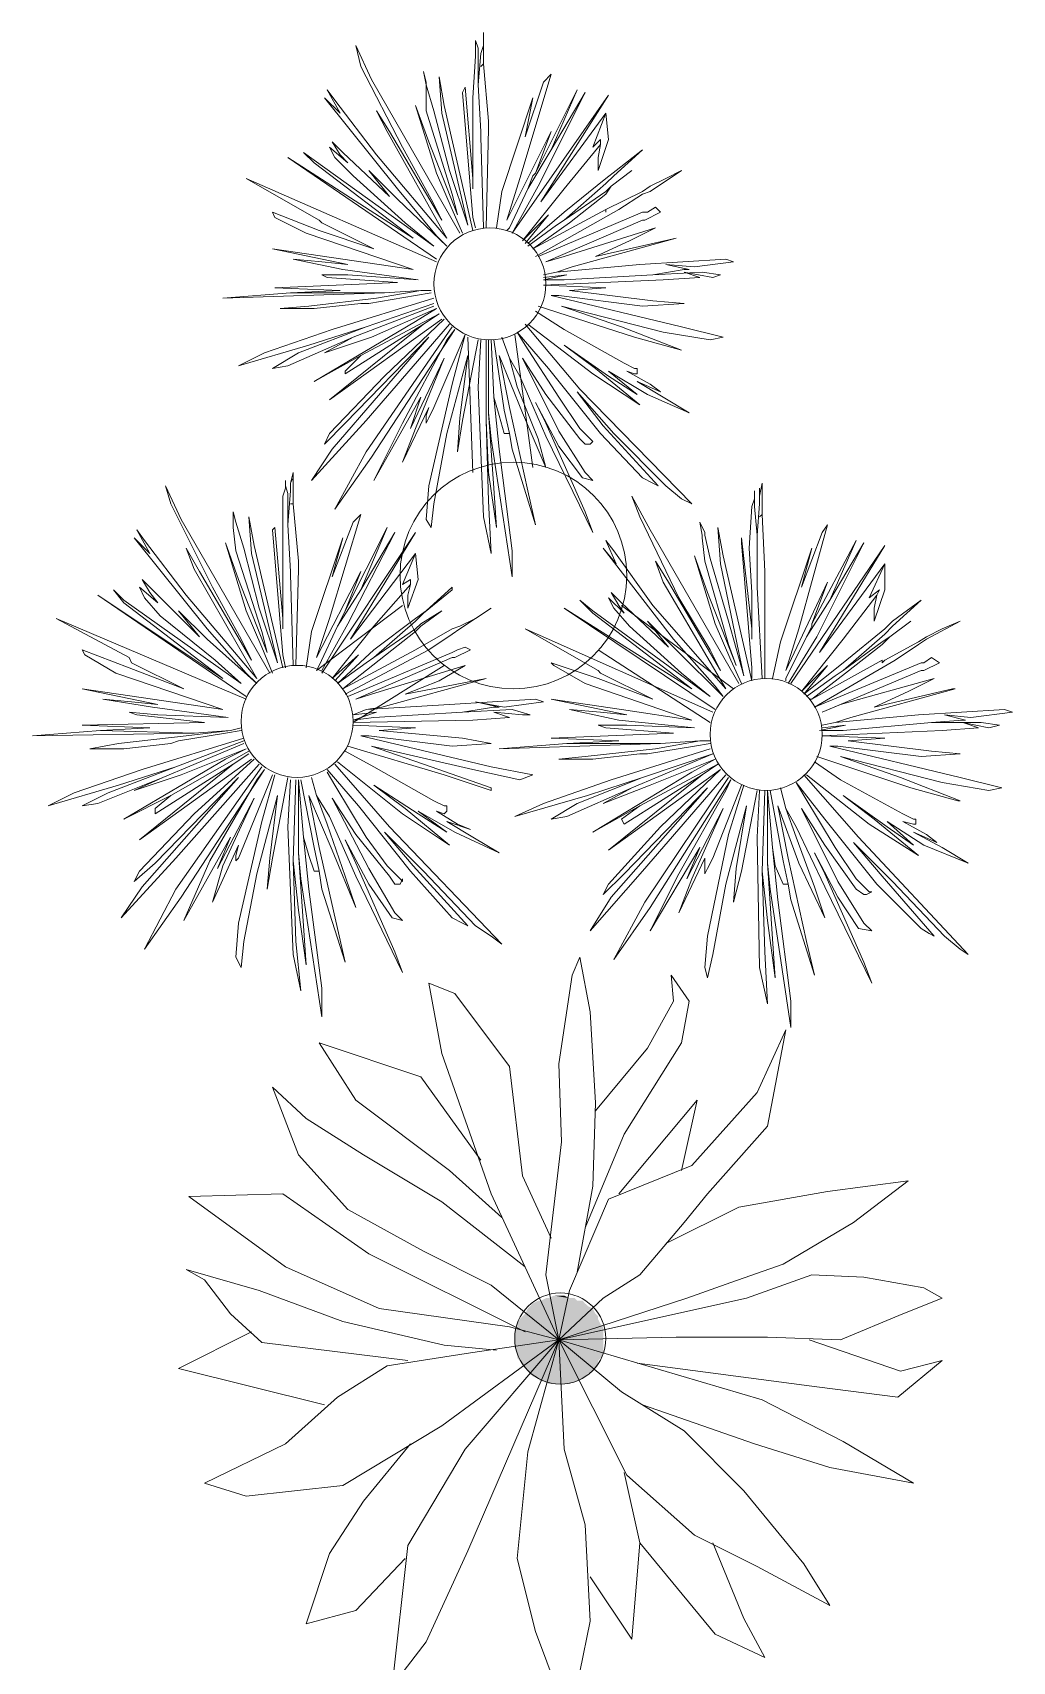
# Model space of a CAD drawing. Header units: millimetres. Extents: x -419 to 20046, y -14642 to 2638.
# Drawn here: x 16.916 to 17.23, y 21.917 to 22.438 of the extents above; entities that cross this region are included whole.
import ezdxf

# ---------------------------------------------------------------- set-up
doc = ezdxf.new("R2010")
doc.units = ezdxf.units.MM
doc.layers.add('PDF11_EXLSTR', color=7, linetype='Continuous', true_color=0xb3b3b3)

msp = doc.modelspace()

# ---------------------------------------------------------------- linework, layer by layer
at = {"layer": 'PDF11_EXLSTR', "lineweight": 18}
for points in [[(17.06136, 22.37596), (17.0622, 22.40763), (17.0622, 22.41013), (17.06053, 22.42846), (17.0597, 22.42763), (17.06053, 22.42846), (17.06053, 22.43263), (17.06053, 22.43513), (17.06053, 22.43679), (17.06053, 22.43846), (17.06053, 22.43429), (17.0597, 22.43179), (17.05886, 22.42179)], [(17.06053, 22.43763), (17.06053, 22.43846), (17.06053, 22.43763)], [(17.06053, 22.43429), (17.06053, 22.43679), (17.06053, 22.43513)], [(17.04553, 22.36596), (16.99803, 22.39846), (17.03803, 22.37262), (17.00636, 22.39679), (17.00303, 22.40013), (17.00636, 22.39763), (17.0447, 22.37012), (17.03553, 22.37762), (17.01886, 22.39262), (17.01303, 22.39846), (17.01136, 22.40179), (17.01719, 22.39679), (17.01469, 22.39929), (17.01219, 22.40346), (17.01553, 22.40013), (17.03053, 22.38596), (17.02386, 22.39429), (17.03303, 22.38512), (17.04886, 22.37012), (17.04553, 22.37346), (17.03303, 22.38846), (17.00969, 22.41763), (17.01469, 22.41263), (17.01053, 22.42013), (17.01303, 22.41679), (17.02636, 22.39929), (17.04886, 22.37262), (17.0297, 22.40679), (17.02636, 22.41346), (17.03053, 22.40679), (17.0472, 22.37846), (17.04386, 22.38512), (17.0347, 22.40179), (17.02136, 22.42763), (17.01969, 22.43429), (17.0247, 22.42346), (17.05303, 22.37429)], [(17.05803, 22.37596), (17.0572, 22.37929), (17.05386, 22.41929), (17.0547, 22.42096), (17.0572, 22.39179), (17.0572, 22.38846), (17.0572, 22.40263), (17.0572, 22.40346), (17.0572, 22.41763), (17.05803, 22.43096), (17.05803, 22.43346), (17.05803, 22.43596), (17.05886, 22.43346), (17.05886, 22.43096), (17.05886, 22.42179), (17.0597, 22.40679), (17.0597, 22.40513), (17.06053, 22.37596)], [(17.05386, 22.37429), (17.05053, 22.38179), (17.04553, 22.39346), (17.03886, 22.41513), (17.04303, 22.40346), (17.0522, 22.38012), (17.05053, 22.38679), (17.0422, 22.41346), (17.0422, 22.42096), (17.0422, 22.42179), (17.04136, 22.42596), (17.0422, 22.42263), (17.0422, 22.42179), (17.0447, 22.41346), (17.0497, 22.39429), (17.05553, 22.37679), (17.05386, 22.38429), (17.0472, 22.41263), (17.04636, 22.42429), (17.04803, 22.41513), (17.0572, 22.37512)], [(17.09803, 22.40263), (17.09803, 22.40429), (17.09553, 22.40179), (17.0997, 22.41263), (17.07887, 22.38429), (17.10053, 22.41846), (17.0697, 22.37429), (17.07803, 22.38929), (17.09303, 22.41929), (17.0822, 22.40096), (17.09053, 22.42013), (17.0772, 22.39346), (17.0822, 22.40679), (17.06803, 22.37846), (17.0722, 22.39179), (17.0822, 22.42513), (17.0797, 22.42263), (17.07387, 22.40513), (17.07637, 22.41763), (17.06637, 22.38762), (17.0647, 22.37596)], [(17.07387, 22.37096), (17.08137, 22.38012), (17.07303, 22.37179), (17.08637, 22.38846), (17.09803, 22.40263), (17.0972, 22.39846), (17.0972, 22.39429), (17.10053, 22.40429), (17.0997, 22.41263)], [(17.0772, 22.36679), (17.10387, 22.38179), (17.11137, 22.38679), (17.11387, 22.38762), (17.12387, 22.39429), (17.11887, 22.39179), (17.11387, 22.38929), (17.11137, 22.38762), (17.0997, 22.38179), (17.0997, 22.38096), (17.0997, 22.38179), (17.07637, 22.36929), (17.08803, 22.37762), (17.0997, 22.38679), (17.10137, 22.38929), (17.0997, 22.38762), (17.08637, 22.37846), (17.0997, 22.39012), (17.1022, 22.39262), (17.11137, 22.40096), (17.10303, 22.39429), (17.0997, 22.39179), (17.08637, 22.38096), (17.0747, 22.37096)], [(17.0747, 22.38846), (17.0822, 22.40096)], [(16.99886, 22.35512), (17.01469, 22.35596), (16.99386, 22.35679), (17.03303, 22.35846), (17.01053, 22.36012), (17.00886, 22.36096), (17.01719, 22.36096), (17.0397, 22.35929), (17.01553, 22.36262), (16.99969, 22.36596), (17.00886, 22.36512), (17.01719, 22.36429), (16.99303, 22.36929), (17.01553, 22.36596), (17.03803, 22.36262), (17.00386, 22.37429), (16.99386, 22.37929), (16.99303, 22.38096), (17.00803, 22.37512), (17.02553, 22.36929), (17.00886, 22.37762), (17.00803, 22.37846), (16.98469, 22.39179), (17.04553, 22.36512)], [(17.06803, 22.37512), (17.06887, 22.37596), (17.0747, 22.38846), (17.07637, 22.39262), (17.0772, 22.39346)], [(17.10137, 22.38929), (17.10804, 22.39429), (17.10137, 22.38929)], [(17.07803, 22.35095), (17.10887, 22.34095), (17.12387, 22.33679), (17.1047, 22.34429), (17.08553, 22.35095), (17.11804, 22.34262), (17.13304, 22.34012), (17.1372, 22.34095), (17.12387, 22.34429), (17.0822, 22.35429), (17.0847, 22.35429), (17.11137, 22.35095), (17.1247, 22.35179), (17.1147, 22.35262), (17.08803, 22.35596), (17.0997, 22.35679), (17.0797, 22.35762), (17.11804, 22.35929), (17.1297, 22.36012), (17.1247, 22.36179), (17.13387, 22.36012), (17.13637, 22.36096), (17.13054, 22.36179), (17.1147, 22.36096), (17.1247, 22.36262), (17.12637, 22.36262), (17.11887, 22.36429), (17.12804, 22.36346), (17.14054, 22.36512), (17.13804, 22.36596), (17.11054, 22.36429), (17.08387, 22.36179), (17.08887, 22.36346), (17.1222, 22.37262), (17.09637, 22.36679), (17.1072, 22.37179), (17.11554, 22.37596), (17.08637, 22.36679), (17.08053, 22.36512), (17.11137, 22.37846), (17.1122, 22.37846), (17.1172, 22.38096), (17.11554, 22.38262), (17.11304, 22.38096), (17.11137, 22.38096), (17.07803, 22.36679)], [(17.08637, 22.37846), (17.08387, 22.37679), (17.0747, 22.37012)], [(17.07637, 22.36929), (17.07637, 22.36929)], [(17.08387, 22.36179), (17.0797, 22.36096)], [(17.0797, 22.36012), (17.0872, 22.36096), (17.0797, 22.35929), (17.08637, 22.35929), (17.1147, 22.36096)], [(17.02886, 22.35512), (16.97719, 22.35345), (16.99886, 22.35512), (17.02886, 22.35512), (17.04053, 22.35596), (17.04386, 22.35596)], [(17.0447, 22.35179), (17.02303, 22.34429), (17.00469, 22.33845), (16.98219, 22.33179), (16.99053, 22.33595), (17.01219, 22.34345), (17.0447, 22.35345)], [(17.04386, 22.35512), (17.03886, 22.35429), (17.02386, 22.35179), (17.02136, 22.35179), (17.00636, 22.35012), (16.99553, 22.35012), (17.00469, 22.35095), (17.02636, 22.35345), (17.04053, 22.35596)], [(17.0447, 22.35095), (17.01886, 22.34095), (16.99803, 22.33179), (16.99303, 22.33095), (17.00136, 22.33595), (17.02303, 22.34429)], [(17.01886, 22.34095), (17.00969, 22.33595), (17.0247, 22.34095), (17.04553, 22.35012), (17.03886, 22.34595), (17.00636, 22.32679), (17.02136, 22.33512), (17.04636, 22.34845), (17.04136, 22.34512), (17.01636, 22.32929), (17.01636, 22.33012), (17.02136, 22.33512)], [(17.0747, 22.34512), (17.09553, 22.32929), (17.11054, 22.31929), (17.09637, 22.33095), (17.08637, 22.33845), (17.10053, 22.32845), (17.1097, 22.32262), (17.10053, 22.33012), (17.11304, 22.32262), (17.12637, 22.31679), (17.11804, 22.32179), (17.1097, 22.32679), (17.1172, 22.32345), (17.11387, 22.32595), (17.10637, 22.33012), (17.10887, 22.32929), (17.1097, 22.32929), (17.1097, 22.33095), (17.10887, 22.33095), (17.10553, 22.33262), (17.08637, 22.34345), (17.0772, 22.34929)], [(17.0497, 22.34512), (17.02303, 22.31429), (17.00553, 22.29512), (17.01219, 22.30512), (17.04303, 22.34095), (17.01636, 22.31345), (17.00969, 22.30678), (17.01136, 22.31012), (17.02886, 22.32845), (17.04803, 22.34679)], [(17.04136, 22.34512), (17.01136, 22.32095), (17.0472, 22.34679)], [(17.05886, 22.34012), (17.05386, 22.31429), (17.0522, 22.30428), (17.05303, 22.31512), (17.05553, 22.33512), (17.04886, 22.31012), (17.0447, 22.28762), (17.04386, 22.28012), (17.0422, 22.28262), (17.04303, 22.29345), (17.05053, 22.32595), (17.0547, 22.34179), (17.0447, 22.31845), (17.04303, 22.31512), (17.0422, 22.31345), (17.0422, 22.31595), (17.04303, 22.31845), (17.0347, 22.30095), (17.03886, 22.31178), (17.04803, 22.33429), (17.0372, 22.31178), (17.04053, 22.32179), (17.02553, 22.29512), (17.0347, 22.31345), (17.04886, 22.34012), (17.05136, 22.34345), (17.0247, 22.30262), (17.01303, 22.28595), (17.02303, 22.30428), (17.05053, 22.34429)], [(17.06887, 22.31012), (17.0697, 22.30512), (17.0772, 22.28095), (17.0747, 22.29178), (17.06887, 22.31845), (17.06553, 22.33512), (17.07303, 22.31679), (17.08053, 22.29928), (17.07803, 22.30845), (17.07137, 22.32512), (17.06887, 22.33429), (17.0722, 22.32845), (17.08053, 22.30928), (17.09553, 22.27845), (17.09303, 22.28512), (17.08053, 22.31345), (17.0772, 22.32012), (17.0847, 22.30595), (17.0922, 22.29595), (17.09553, 22.29512), (17.09303, 22.29762), (17.0847, 22.31095), (17.07303, 22.33429), (17.08053, 22.32262), (17.09137, 22.30845), (17.09303, 22.30678), (17.0947, 22.30678), (17.09553, 22.30762), (17.0947, 22.30845), (17.09137, 22.31178), (17.0847, 22.32179), (17.07387, 22.33845), (17.07137, 22.34262), (17.08137, 22.33095), (17.09803, 22.31012), (17.11137, 22.29595), (17.1147, 22.29428), (17.11637, 22.29345), (17.09887, 22.31262), (17.09053, 22.32345), (17.1022, 22.31012), (17.11887, 22.29345), (17.12387, 22.28928), (17.1272, 22.28762), (17.09137, 22.32429), (17.07387, 22.34512)], [(17.0572, 22.29762), (17.05553, 22.34095)], [(17.0597, 22.34012), (17.05886, 22.32512), (17.06053, 22.28345), (17.06303, 22.27178), (17.0622, 22.28845), (17.06136, 22.31429), (17.0622, 22.29762), (17.0647, 22.28012), (17.06387, 22.29262), (17.0622, 22.31679), (17.06303, 22.30845), (17.0697, 22.26428), (17.0697, 22.27262), (17.06553, 22.30512), (17.06387, 22.32179), (17.06553, 22.31595), (17.0672, 22.31012), (17.06887, 22.31012), (17.0672, 22.31762), (17.06387, 22.34012)], [(17.06136, 22.34012), (17.06136, 22.31429)], [(17.0622, 22.34012), (17.0622, 22.31595)], [(17.06303, 22.34012), (17.06387, 22.32179)], [(17.06887, 22.33429), (17.06637, 22.34095)], [(17.07053, 22.34179), (17.07637, 22.29928)], [(17.00053, 22.23595), (17.00136, 22.26678), (17.00136, 22.26928), (16.99969, 22.28762), (16.99886, 22.28762), (16.99969, 22.28762), (16.99969, 22.29178), (16.99969, 22.29428), (16.99969, 22.29595), (16.99969, 22.29762), (16.99886, 22.29428), (16.99886, 22.29178), (16.99803, 22.28095)], [(16.99886, 22.29428), (16.99969, 22.29595), (16.99969, 22.29428)], [(16.99969, 22.29678), (16.99969, 22.29762), (16.99969, 22.29678)], [(16.98469, 22.22594), (16.93719, 22.25845), (16.97719, 22.23178), (16.94552, 22.25595), (16.94219, 22.26011), (16.94552, 22.25678), (16.98303, 22.23011), (16.97469, 22.23761), (16.95719, 22.25178), (16.95219, 22.25761), (16.95052, 22.26095), (16.95636, 22.25595), (16.95386, 22.25928), (16.95136, 22.26345), (16.95469, 22.26011), (16.96969, 22.24511), (16.96302, 22.25345), (16.97219, 22.24428), (16.98803, 22.23011), (16.98469, 22.23345), (16.97219, 22.24761), (16.94886, 22.27678), (16.95386, 22.27178), (16.94969, 22.27928), (16.95219, 22.27595), (16.96552, 22.25845), (16.98803, 22.23178), (16.96802, 22.26678), (16.96552, 22.27345), (16.96969, 22.26595), (16.98636, 22.23761), (16.98303, 22.24428), (16.97386, 22.26095), (16.96052, 22.28762), (16.95886, 22.29345), (16.96386, 22.28262), (16.99219, 22.23345)], [(16.99719, 22.23511), (16.99636, 22.23928), (16.99303, 22.27928), (16.99386, 22.28012), (16.99636, 22.25095), (16.99636, 22.24761), (16.99636, 22.26261), (16.99636, 22.27678), (16.99636, 22.29012), (16.99719, 22.29262), (16.99719, 22.29512), (16.99719, 22.29345), (16.99803, 22.29095), (16.99803, 22.28095), (16.99886, 22.26595), (16.99886, 22.26511), (16.99969, 22.23595)], [(17.14721, 22.28928), (17.14721, 22.29178), (17.14721, 22.28928)], [(17.15054, 22.23178), (17.15054, 22.26345), (17.15054, 22.26595), (17.14971, 22.28428), (17.14887, 22.28345), (17.14971, 22.28428), (17.14971, 22.28845), (17.14971, 22.29095), (17.14971, 22.29262), (17.14971, 22.29428), (17.14887, 22.29012), (17.14887, 22.28762), (17.14804, 22.27762)], [(17.14887, 22.29012), (17.14887, 22.29262)], [(17.14971, 22.29345), (17.14971, 22.29428), (17.14971, 22.29345)], [(17.14971, 22.29262), (17.14971, 22.29095)], [(17.1347, 22.22178), (17.08637, 22.25428), (17.1272, 22.22844), (17.09553, 22.25261), (17.09137, 22.25678), (17.09553, 22.25345), (17.13304, 22.22594), (17.12387, 22.23345), (17.1072, 22.24845), (17.1022, 22.25428), (17.10053, 22.25761), (17.10553, 22.25261), (17.10387, 22.25511), (17.10137, 22.25928), (17.1047, 22.25595), (17.1197, 22.24178), (17.11304, 22.25011), (17.1222, 22.24095), (17.1372, 22.22594), (17.1347, 22.22928), (17.12137, 22.24428), (17.09887, 22.27345), (17.10303, 22.26845), (17.0997, 22.27595), (17.1022, 22.27262), (17.1147, 22.25511), (17.13804, 22.22844), (17.11804, 22.26261), (17.11554, 22.26928), (17.1197, 22.26261), (17.13637, 22.23428), (17.13304, 22.24095), (17.12304, 22.25761), (17.11054, 22.28345), (17.10804, 22.29012), (17.11387, 22.27928), (17.1422, 22.23011)], [(17.14637, 22.23178), (17.14637, 22.23511), (17.14304, 22.27512), (17.14304, 22.27678), (17.14637, 22.24761), (17.14637, 22.24428), (17.14637, 22.25845), (17.14637, 22.25928), (17.14554, 22.27345), (17.14637, 22.28678), (17.14721, 22.28928), (17.14721, 22.28678), (17.14804, 22.27762), (17.14804, 22.26261), (17.14804, 22.26095), (17.14971, 22.23178)], [(16.99303, 22.23345), (16.98969, 22.24178), (16.98469, 22.25345), (16.97802, 22.27512), (16.98219, 22.26345), (16.99136, 22.24011), (16.98969, 22.24678), (16.98136, 22.27262), (16.98053, 22.28012), (16.98053, 22.28095), (16.98053, 22.28178), (16.98053, 22.28512), (16.98136, 22.28178), (16.98386, 22.27345), (16.98886, 22.25428), (16.99469, 22.23678), (16.99303, 22.24345), (16.98636, 22.27178), (16.98553, 22.28345), (16.98719, 22.27428), (16.99636, 22.23511)], [(16.98136, 22.28178), (16.98136, 22.28178)], [(17.00886, 22.23428), (17.01719, 22.24928), (17.0322, 22.27845), (17.02136, 22.26011), (17.0297, 22.28012), (17.01636, 22.25345), (17.02136, 22.26595), (17.00719, 22.23845), (17.01136, 22.25095), (17.02136, 22.28428), (17.01886, 22.28178), (17.01219, 22.26428), (17.01553, 22.27678), (17.00553, 22.24678), (17.00386, 22.23511)], [(17.14304, 22.23011), (17.1397, 22.23761), (17.1347, 22.24928), (17.12804, 22.27095), (17.1322, 22.25928), (17.14137, 22.23595), (17.13887, 22.24261), (17.13137, 22.26928), (17.13054, 22.27678), (17.13054, 22.27762), (17.1297, 22.28178), (17.13137, 22.27845), (17.13137, 22.27762), (17.13304, 22.27011), (17.13887, 22.25011), (17.14387, 22.23261), (17.1422, 22.24011), (17.13637, 22.26845), (17.13554, 22.28012), (17.1372, 22.27095), (17.14637, 22.23095)], [(17.15804, 22.23011), (17.16721, 22.24511), (17.18221, 22.27512), (17.17137, 22.25678), (17.17971, 22.27595), (17.16554, 22.24928), (17.17054, 22.26261), (17.15721, 22.23428), (17.16137, 22.24761), (17.17054, 22.28095), (17.16887, 22.27845), (17.16221, 22.26095), (17.16554, 22.27345), (17.15554, 22.24345), (17.15304, 22.23178)], [(17.0372, 22.26178), (17.0372, 22.26345), (17.0347, 22.26178), (17.03886, 22.27178), (17.01803, 22.24428), (17.03886, 22.27845), (17.00886, 22.23345)], [(17.13054, 22.27762), (17.13054, 22.27762)], [(17.01303, 22.23095), (17.02053, 22.23928), (17.01219, 22.23178), (17.02553, 22.24845), (17.0372, 22.26178), (17.03636, 22.25845), (17.03636, 22.25428), (17.0397, 22.26345), (17.03886, 22.27178)], [(17.18637, 22.25845), (17.18721, 22.26011), (17.18387, 22.25761), (17.18888, 22.26845), (17.16804, 22.24011), (17.18888, 22.27428), (17.15887, 22.23011)], [(17.16721, 22.20678), (17.19721, 22.19678), (17.21221, 22.19261), (17.21304, 22.19261), (17.19388, 22.20011), (17.17471, 22.20678), (17.20721, 22.19844), (17.22221, 22.19594), (17.22638, 22.19678), (17.21304, 22.20011), (17.17137, 22.21011), (17.17387, 22.21011), (17.20054, 22.20678), (17.21304, 22.20761), (17.20388, 22.20844), (17.17721, 22.21178), (17.18888, 22.21261), (17.16887, 22.21344), (17.20721, 22.21511), (17.21888, 22.21594), (17.21388, 22.21761), (17.22221, 22.21594), (17.22554, 22.21678), (17.21971, 22.21761), (17.20388, 22.21761), (17.21388, 22.21844), (17.21471, 22.21844), (17.20804, 22.22011), (17.21638, 22.21928), (17.22971, 22.22094), (17.22721, 22.22178), (17.19971, 22.22011), (17.17304, 22.21761), (17.17804, 22.21928), (17.21138, 22.22844), (17.21054, 22.22844), (17.18554, 22.22261), (17.19638, 22.22761), (17.20471, 22.23178), (17.17471, 22.22344), (17.16887, 22.22094), (17.20054, 22.23428), (17.20138, 22.23428), (17.20638, 22.23678), (17.20388, 22.23845), (17.20138, 22.23678), (17.20054, 22.23678), (17.16637, 22.22261), (17.19221, 22.23761), (17.19971, 22.24261), (17.20221, 22.24428), (17.21304, 22.25011), (17.20721, 22.24761), (17.20221, 22.24511), (17.19971, 22.24345), (17.18888, 22.23761), (17.18804, 22.23678), (17.18804, 22.23761), (17.16554, 22.22511), (17.17637, 22.23345), (17.18804, 22.24261), (17.19054, 22.24511), (17.18804, 22.24345), (17.17554, 22.23428), (17.18888, 22.24595), (17.19138, 22.24845), (17.20054, 22.25678), (17.19138, 22.25011), (17.18888, 22.24761), (17.17554, 22.23678), (17.16304, 22.22678), (17.17054, 22.23595), (17.16221, 22.22761), (17.17554, 22.24428), (17.18637, 22.25845), (17.18554, 22.25428), (17.18554, 22.25011), (17.18888, 22.26011), (17.18888, 22.26845)], [(16.99636, 22.26261), (16.99636, 22.26261)], [(17.01636, 22.22678), (17.04303, 22.24095), (17.05053, 22.24595), (17.05303, 22.24761), (17.06303, 22.25428), (17.05803, 22.25095), (17.05303, 22.24845), (17.05053, 22.24761), (17.03886, 22.24095), (17.01553, 22.22844), (17.0272, 22.23761), (17.03886, 22.24678), (17.04053, 22.24845), (17.0472, 22.25345), (17.04053, 22.24928), (17.03886, 22.24761), (17.02553, 22.23845), (17.03886, 22.25011), (17.04136, 22.25261), (17.05053, 22.26011), (17.05053, 22.26095), (17.0422, 22.25345), (17.03886, 22.25095), (17.02553, 22.24095), (17.01386, 22.23011), (17.02303, 22.23678), (17.02553, 22.23845)], [(17.01386, 22.24845), (17.02136, 22.26011)], [(17.0347, 22.25511), (17.00719, 22.23428), (17.00803, 22.23595), (17.01386, 22.24845), (17.01553, 22.25178), (17.01636, 22.25345)], [(17.1047, 22.25511), (17.14054, 22.22844)], [(17.16387, 22.24511), (17.17137, 22.25678)], [(16.93802, 22.21511), (16.95386, 22.21594), (16.93219, 22.21678), (16.97136, 22.21761), (16.94969, 22.22011), (16.94719, 22.22094), (16.95636, 22.22011), (16.97886, 22.21928), (16.95469, 22.22261), (16.93886, 22.22511), (16.94802, 22.22428), (16.95636, 22.22344), (16.93219, 22.22844), (16.95469, 22.22511), (16.97719, 22.22178), (16.94302, 22.23345), (16.93302, 22.23928), (16.93219, 22.24095), (16.94719, 22.23511), (16.96469, 22.22844), (16.94802, 22.23678), (16.94719, 22.23845), (16.92385, 22.25095), (16.98469, 22.22511)], [(17.15721, 22.23095), (17.15721, 22.23178), (17.16387, 22.24511), (17.16554, 22.24845), (17.16554, 22.24928)], [(17.19054, 22.24511), (17.19721, 22.25011), (17.19054, 22.24511)], [(17.0872, 22.21094), (17.10387, 22.21178), (17.0822, 22.21261), (17.12137, 22.21428), (17.0997, 22.21594), (17.0972, 22.21678), (17.10637, 22.21678), (17.12804, 22.21594), (17.10387, 22.21844), (17.08803, 22.22178), (17.09803, 22.22094), (17.10637, 22.22011), (17.0822, 22.22511), (17.1047, 22.22178), (17.1272, 22.21844), (17.09303, 22.23011), (17.08303, 22.23595), (17.0822, 22.23678), (17.0972, 22.23178), (17.1147, 22.22511), (17.09803, 22.23345), (17.0972, 22.23428), (17.07387, 22.24761), (17.13387, 22.22094)], [(17.04803, 22.23595), (17.01886, 22.21761), (17.0572, 22.21844), (17.06887, 22.21928), (17.06387, 22.22094), (17.07303, 22.22011), (17.07553, 22.22011), (17.0697, 22.22178), (17.05386, 22.22094), (17.06387, 22.22261), (17.06553, 22.22261), (17.05803, 22.22428), (17.0672, 22.22261), (17.0797, 22.22428), (17.0772, 22.22511), (17.0497, 22.22344), (17.02303, 22.22178), (17.02803, 22.22261), (17.06136, 22.23178), (17.03553, 22.22678), (17.04636, 22.23095), (17.0547, 22.23595), (17.0247, 22.22678), (17.01969, 22.22511), (17.05053, 22.23845), (17.05136, 22.23845), (17.05636, 22.24095), (17.0547, 22.24178), (17.0522, 22.24095), (17.05053, 22.24011), (17.01719, 22.22594)], [(17.13304, 22.21761), (17.0972, 22.24095)], [(17.17554, 22.23428), (17.17304, 22.23261), (17.16387, 22.22594)], [(17.01553, 22.22844), (17.01553, 22.22844)], [(17.16471, 22.22511), (17.16554, 22.22511)], [(17.02303, 22.22178), (17.01886, 22.22011), (17.02636, 22.22094), (17.01886, 22.21844), (17.02553, 22.21928), (17.05386, 22.22094)], [(17.17304, 22.21761), (17.16887, 22.21678)], [(17.16887, 22.21511), (17.17554, 22.21511), (17.20388, 22.21761)], [(16.96802, 22.21428), (16.91635, 22.21344), (16.93802, 22.21511), (16.96802, 22.21428), (16.97969, 22.21511), (16.98303, 22.21594)], [(16.98386, 22.21178), (16.96219, 22.20344), (16.94386, 22.19761), (16.92135, 22.19094), (16.92969, 22.19511), (16.95136, 22.20261), (16.98386, 22.21261)], [(16.98303, 22.21511), (16.97802, 22.21428), (16.96302, 22.21178), (16.96052, 22.21094), (16.94552, 22.20928), (16.93469, 22.20928), (16.94386, 22.21094), (16.96552, 22.21344), (16.97969, 22.21511)], [(17.01719, 22.21011), (17.04803, 22.20094), (17.06303, 22.19594), (17.06303, 22.19678), (17.04386, 22.20344), (17.0247, 22.21011), (17.0572, 22.20261), (17.0722, 22.19928), (17.07637, 22.20094), (17.06303, 22.20344), (17.02136, 22.21344), (17.02386, 22.21344), (17.05053, 22.21011), (17.06303, 22.21094), (17.05386, 22.21261), (17.0272, 22.21511), (17.03886, 22.21594), (17.01886, 22.21678)], [(17.16887, 22.21594), (17.17637, 22.21678), (17.16804, 22.21511)], [(16.98386, 22.21094), (16.95802, 22.20011), (16.93719, 22.19178), (16.93219, 22.19094), (16.94052, 22.19511), (16.96219, 22.20344)], [(16.95802, 22.20011), (16.94886, 22.19594), (16.96386, 22.20094), (16.98469, 22.20928), (16.97802, 22.20594), (16.94552, 22.18677), (16.96052, 22.19428), (16.98553, 22.20844)], [(16.96052, 22.19428), (16.95552, 22.19011), (16.95552, 22.18844), (16.98053, 22.20428), (16.98553, 22.20761)], [(17.01386, 22.20511), (17.0347, 22.18844), (17.0497, 22.17844), (17.03553, 22.19011), (17.02553, 22.19761), (17.0397, 22.18844), (17.04886, 22.18261), (17.0397, 22.18928), (17.05136, 22.18261), (17.06553, 22.17594), (17.0572, 22.18094), (17.04886, 22.18594), (17.05636, 22.18344), (17.0522, 22.18511), (17.04553, 22.18928), (17.04803, 22.18844), (17.04886, 22.18928), (17.04886, 22.19011), (17.04886, 22.19094), (17.04803, 22.19094), (17.0447, 22.19261), (17.02553, 22.20344), (17.01636, 22.20844)], [(17.1172, 22.21094), (17.06553, 22.20928), (17.0872, 22.21094), (17.1172, 22.21094), (17.1297, 22.21178), (17.13304, 22.21178)], [(17.11137, 22.20011), (17.09053, 22.19178), (17.0822, 22.18677), (17.0872, 22.18761), (17.10804, 22.19678), (17.13387, 22.20761), (17.11137, 22.20011), (17.09387, 22.19428), (17.07053, 22.18761), (17.0797, 22.19178), (17.10137, 22.19928), (17.13304, 22.20928)], [(17.13304, 22.21094), (17.12804, 22.21011), (17.11304, 22.20761), (17.11054, 22.20761), (17.09553, 22.20594), (17.0847, 22.20594), (17.09303, 22.20678), (17.11554, 22.20928), (17.1297, 22.21178)], [(16.98886, 22.20428), (16.96219, 22.17427), (16.94469, 22.15511), (16.95136, 22.16511), (16.98219, 22.20011), (16.95552, 22.17261), (16.94886, 22.16677), (16.95052, 22.17011), (16.96802, 22.18844), (16.98719, 22.20594)], [(16.98053, 22.20428), (16.95052, 22.18011), (16.98636, 22.20594)], [(16.99303, 22.20094), (16.98386, 22.17844), (16.98219, 22.17427), (16.98136, 22.17344), (16.98136, 22.17511), (16.98219, 22.17844), (16.97386, 22.16011), (16.97719, 22.17177), (16.98719, 22.19344), (16.97552, 22.17094), (16.97969, 22.18094), (16.96469, 22.15427), (16.97302, 22.17344), (16.98803, 22.19928), (16.99053, 22.20261), (16.96386, 22.16177), (16.95219, 22.1451), (16.96219, 22.16427), (16.98969, 22.20344)], [(17.01053, 22.20261), (17.02053, 22.19094), (17.0372, 22.17011), (17.05053, 22.15511), (17.05386, 22.15344), (17.05553, 22.15261), (17.03803, 22.17177), (17.02886, 22.18261), (17.04136, 22.17011), (17.05803, 22.15261), (17.06303, 22.14927), (17.06637, 22.14677), (17.03053, 22.18427), (17.01303, 22.20428)], [(17.13054, 22.20094), (17.10053, 22.17677), (17.13637, 22.20261), (17.1172, 22.18427), (17.10053, 22.16594), (17.09887, 22.16261), (17.10553, 22.16927), (17.1322, 22.19678), (17.10137, 22.16177), (17.0947, 22.15094), (17.11137, 22.17011), (17.13804, 22.20094)], [(17.10804, 22.19678), (17.09887, 22.19178), (17.11387, 22.19761), (17.1347, 22.20594), (17.1272, 22.20178), (17.09553, 22.18261), (17.11054, 22.19094), (17.13554, 22.20428), (17.13054, 22.20094), (17.10553, 22.18511), (17.1047, 22.18677), (17.11054, 22.19094)], [(17.16387, 22.20094), (17.18387, 22.18511), (17.19971, 22.17511), (17.18554, 22.18677), (17.17554, 22.19428), (17.18971, 22.18427), (17.19804, 22.17844), (17.18971, 22.18594), (17.20138, 22.17844), (17.21554, 22.17261), (17.20721, 22.17761), (17.19804, 22.18261), (17.20554, 22.17927), (17.20221, 22.18177), (17.19471, 22.18594), (17.19804, 22.18511), (17.19888, 22.18511), (17.19888, 22.18677), (17.19804, 22.18677), (17.19471, 22.18844), (17.17471, 22.19928), (17.16637, 22.20511)], [(16.99803, 22.20011), (16.99303, 22.17427), (16.99136, 22.16427), (16.99219, 22.17427), (16.99469, 22.19428), (16.98803, 22.16927), (16.98386, 22.14761), (16.98303, 22.13927), (16.98136, 22.1426), (16.98219, 22.15344), (16.98969, 22.18594), (16.99386, 22.20094)], [(16.99886, 22.19928), (16.99803, 22.18427), (16.99969, 22.14344), (17.00219, 22.13177), (17.00053, 22.14761), (16.99969, 22.17344), (17.00136, 22.15761), (17.00386, 22.1401), (17.00303, 22.15261), (17.00136, 22.17594), (17.00219, 22.16761), (17.00886, 22.12344), (17.00886, 22.1326), (17.00469, 22.16427), (17.00303, 22.18094), (17.00469, 22.17511), (17.00636, 22.17011), (17.00803, 22.17011), (17.00636, 22.17761), (17.00219, 22.19928)], [(17.00053, 22.19928), (16.99969, 22.17344)], [(17.00136, 22.17594), (17.00136, 22.19928), (17.00303, 22.18094)], [(17.00803, 22.17011), (17.00886, 22.16427), (17.01636, 22.14094), (17.01386, 22.15177), (17.00803, 22.17761), (17.00469, 22.19428), (17.01219, 22.17677), (17.01969, 22.15844), (17.01636, 22.16844), (17.01053, 22.18511), (17.00719, 22.19428), (17.01136, 22.18761), (17.01969, 22.16844), (17.0347, 22.1376), (17.0322, 22.14427), (17.01969, 22.17261), (17.01636, 22.18011), (17.02386, 22.16594), (17.03136, 22.15511), (17.0347, 22.15427), (17.0322, 22.15677), (17.02386, 22.17094), (17.01219, 22.19344), (17.01969, 22.18177), (17.03053, 22.16844), (17.0322, 22.16594), (17.03386, 22.16594), (17.0347, 22.16761), (17.0347, 22.16677), (17.03386, 22.16761), (17.0297, 22.17177), (17.02303, 22.18094), (17.01303, 22.19761), (17.01053, 22.20178)], [(17.00719, 22.19428), (17.00553, 22.20011)], [(17.14304, 22.19761), (17.13387, 22.17427), (17.1322, 22.17094), (17.13137, 22.16927), (17.13137, 22.17177), (17.13137, 22.17427), (17.12304, 22.15677), (17.1272, 22.16761), (17.1372, 22.19011), (17.12554, 22.16761), (17.1297, 22.17761), (17.11387, 22.15094), (17.12304, 22.16927), (17.13804, 22.19594), (17.1397, 22.19928), (17.11387, 22.15844), (17.1022, 22.14177), (17.1122, 22.16011), (17.13887, 22.20011)], [(17.14804, 22.19594), (17.14304, 22.17011), (17.14054, 22.16011), (17.14137, 22.17094), (17.1447, 22.19094), (17.13804, 22.16594), (17.13387, 22.14344), (17.1322, 22.13594), (17.13137, 22.13927), (17.1322, 22.14927), (17.13887, 22.18177), (17.14387, 22.19761)], [(17.15804, 22.16594), (17.15887, 22.16094), (17.16637, 22.13677), (17.16387, 22.14761), (17.15804, 22.17427), (17.15471, 22.19094), (17.16137, 22.17261), (17.16971, 22.15511), (17.16637, 22.16511), (17.16054, 22.18094), (17.15721, 22.19011), (17.16054, 22.18427), (17.16971, 22.16511), (17.18471, 22.13427), (17.18221, 22.14094), (17.16971, 22.16927), (17.16637, 22.17594), (17.17387, 22.16177), (17.18054, 22.15177), (17.18471, 22.15094), (17.18221, 22.15344), (17.17387, 22.16677), (17.16221, 22.19011), (17.16971, 22.17844), (17.17971, 22.16427), (17.18221, 22.16261), (17.18304, 22.16261), (17.18471, 22.16344), (17.18387, 22.16344), (17.18304, 22.16427), (17.17971, 22.16761), (17.17304, 22.17761), (17.16304, 22.19428), (17.16054, 22.19844), (17.16971, 22.18677), (17.18637, 22.16594), (17.20054, 22.15177), (17.20304, 22.15011), (17.20471, 22.14927), (17.18804, 22.16844), (17.17887, 22.17927), (17.19138, 22.16677), (17.20804, 22.14927), (17.21304, 22.1451), (17.21554, 22.14344), (17.18054, 22.18094), (17.16304, 22.20094)], [(17.15721, 22.19011), (17.15554, 22.19678)], [(17.14887, 22.19594), (17.14804, 22.18094), (17.14887, 22.13927), (17.15137, 22.1276), (17.15054, 22.14427), (17.14971, 22.17011), (17.15137, 22.15427), (17.15387, 22.13594), (17.15304, 22.14844), (17.15137, 22.17261), (17.15221, 22.16427), (17.15887, 22.1201), (17.15887, 22.12844), (17.15471, 22.16094), (17.15304, 22.17761), (17.15387, 22.17177), (17.15637, 22.16594), (17.15804, 22.16594), (17.15637, 22.17344), (17.15221, 22.19594)], [(17.15054, 22.19594), (17.14971, 22.17011)], [(17.15137, 22.17261), (17.15137, 22.19594), (17.15304, 22.17761)], [(17.07387, 22.04343), (17.0472, 22.06427), (17.0222, 22.07927), (17.00386, 22.09093), (16.99303, 22.10093), (17.00136, 22.07927), (17.01719, 22.06176), (17.04136, 22.04843), (17.06303, 22.0376), (17.0847, 22.02009), (17.08053, 22.04093), (17.08553, 22.08343), (17.0847, 22.10844), (17.08887, 22.13677), (17.09137, 22.1426), (17.0947, 22.1251), (17.09637, 22.09593), (17.09553, 22.06927), (17.09053, 22.04176)], [(17.0822, 22.0526), (17.07303, 22.0726), (17.06887, 22.1076), (17.05136, 22.13094), (17.04303, 22.13427), (17.0472, 22.11177), (17.06303, 22.06677), (17.0847, 22.02009), (17.06887, 22.02426), (17.0272, 22.0301), (16.99719, 22.04343), (16.96636, 22.06593), (16.99636, 22.06677), (17.02386, 22.0476), (17.07387, 22.0226)], [(17.09637, 22.09343), (17.11304, 22.11344), (17.12137, 22.12844), (17.12054, 22.13677), (17.12637, 22.12844), (17.12387, 22.1151), (17.10553, 22.08593), (17.09303, 22.05593)], [(17.11887, 22.05093), (17.1422, 22.0626), (17.17054, 22.0676), (17.19638, 22.07093), (17.17887, 22.0576), (17.15637, 22.04426), (17.1397, 22.03843), (17.12554, 22.03343), (17.0847, 22.02009), (17.09887, 22.03343), (17.11054, 22.04093), (17.1247, 22.0576), (17.1322, 22.06677), (17.15137, 22.08843), (17.15721, 22.11927), (17.14804, 22.09927), (17.1272, 22.07593), (17.10053, 22.0651), (17.08803, 22.03593), (17.0847, 22.02009), (17.1447, 22.03343), (17.16554, 22.04093), (17.18221, 22.0401), (17.20138, 22.03676), (17.20721, 22.03343), (17.19471, 22.02843), (17.17471, 22.02009), (17.15137, 22.02093), (17.1222, 22.02093), (17.0847, 22.02009), (17.05636, 22.01593), (17.0297, 22.01176), (17.01386, 22.00176), (16.99719, 21.98676), (16.97136, 21.97426), (16.98469, 21.97009), (17.01553, 21.97342), (17.0472, 21.99259), (17.0847, 22.02009), (17.0547, 21.98509), (17.03636, 21.95426), (17.03136, 21.90925), (17.0422, 21.92342), (17.05553, 21.95259), (17.0847, 22.02009), (17.0747, 21.98426), (17.07137, 21.95009), (17.0772, 21.92675), (17.08803, 21.89759), (17.0947, 21.93009), (17.09303, 21.96092), (17.08637, 21.98509), (17.0847, 22.02009), (17.10637, 21.97676), (17.12804, 21.95759), (17.14804, 21.94759), (17.17137, 21.93509), (17.16304, 21.94842), (17.14387, 21.97176), (17.1247, 21.99093), (17.1047, 22.00343), (17.0847, 22.02009), (17.14971, 22.00093), (17.17554, 21.98759), (17.19804, 21.97426), (17.17137, 21.97926), (17.14721, 21.98676), (17.11137, 21.99926)], [(17.0597, 22.0776), (17.04053, 22.10427), (17.00803, 22.1151), (17.01969, 22.09677), (17.0497, 22.07427), (17.06637, 22.05926)], [(17.10387, 22.06677), (17.12887, 22.09677), (17.12387, 22.07427)], [(17.03636, 22.01343), (16.98969, 22.01926), (16.97969, 22.02843), (16.97136, 22.03926), (16.96552, 22.0426), (16.98886, 22.03593), (17.01553, 22.02593), (17.04803, 22.01843), (17.0647, 22.01676)], [(16.98636, 22.0226), (16.96302, 22.01093), (17.00969, 21.99926)], [(17.16471, 22.02009), (17.19388, 22.01009), (17.20721, 22.01343), (17.19304, 22.00176), (17.16721, 22.00509), (17.1097, 22.01259)], [(17.0372, 21.98676), (17.0222, 21.96842), (17.01136, 21.95176), (17.00386, 21.92925), (17.01969, 21.93342), (17.03553, 21.95009)], [(17.11054, 21.95509), (17.10553, 21.97759)], [(17.0947, 21.94426), (17.10804, 21.92425), (17.11054, 21.95509), (17.1347, 21.92592), (17.15054, 21.91842), (17.14387, 21.93092), (17.13387, 21.95509)]]:
    msp.add_lwpolyline(points, dxfattribs=at)
for centre, radius in [((17.06261, 22.35804), 0.01792), ((17.07012, 22.2647), 0.03625), ((17.00094, 22.21803), 0.01792), ((17.15096, 22.21386), 0.01792), ((17.08512, 22.02051), 0.01458)]:
    msp.add_circle(centre, radius, dxfattribs=at)
at = {"layer": 'PDF11_EXLSTR', "transparency": 33554559}
for points in [[(17.0747, 22.0301), (17.09637, 22.02843), (17.07387, 22.02843)], [(17.07553, 22.03093), (17.09553, 22.0301), (17.0747, 22.0301)], [(17.09553, 22.0301), (17.0747, 22.0301), (17.09637, 22.02843)], [(17.07637, 22.03176), (17.09387, 22.03093), (17.07553, 22.03093)], [(17.09387, 22.03093), (17.07553, 22.03093), (17.09553, 22.0301)], [(17.07803, 22.0326), (17.09303, 22.03176), (17.07637, 22.03176)], [(17.09303, 22.03176), (17.07637, 22.03176), (17.09387, 22.03093)], [(17.07887, 22.0326), (17.0922, 22.0326), (17.07803, 22.0326)], [(17.0922, 22.0326), (17.07803, 22.0326), (17.09303, 22.03176)], [(17.08053, 22.03343), (17.09053, 22.0326), (17.07887, 22.0326)], [(17.09053, 22.0326), (17.07887, 22.0326), (17.0922, 22.0326)], [(17.08137, 22.03343), (17.0897, 22.03343), (17.08053, 22.03343)], [(17.0897, 22.03343), (17.08053, 22.03343), (17.09053, 22.0326)], [(17.08303, 22.03426), (17.08803, 22.03343), (17.08137, 22.03343)], [(17.08803, 22.03343), (17.08137, 22.03343), (17.0897, 22.03343)], [(17.08553, 22.03426), (17.08637, 22.03426), (17.08303, 22.03426)], [(17.08637, 22.03426), (17.08303, 22.03426), (17.08803, 22.03343)], [(17.0722, 22.02676), (17.09803, 22.0251), (17.07137, 22.0251)], [(17.09803, 22.0251), (17.07137, 22.0251), (17.09887, 22.02426)], [(17.07137, 22.0251), (17.09887, 22.02426), (17.07137, 22.02426)], [(17.07303, 22.0276), (17.0972, 22.02676), (17.0722, 22.02676)], [(17.0972, 22.02676), (17.0722, 22.02676), (17.09803, 22.0251)], [(17.07387, 22.02843), (17.0972, 22.0276), (17.07303, 22.0276)], [(17.0972, 22.0276), (17.07303, 22.0276), (17.0972, 22.02676)], [(17.09637, 22.02843), (17.07387, 22.02843), (17.0972, 22.0276)], [(17.07137, 22.02426), (17.09887, 22.0226), (17.07053, 22.0226)], [(17.09887, 22.0226), (17.07053, 22.0226), (17.09887, 22.02093)], [(17.07053, 22.0226), (17.09887, 22.02093), (17.07053, 22.02093)], [(17.09887, 22.02093), (17.07053, 22.02093), (17.09887, 22.02009)], [(17.07053, 22.02093), (17.09887, 22.02009), (17.07053, 22.02009)], [(17.09887, 22.02009), (17.07053, 22.02009), (17.09887, 22.01843)], [(17.07053, 22.02009), (17.09887, 22.01843), (17.07053, 22.01843)], [(17.09887, 22.02426), (17.07137, 22.02426), (17.09887, 22.0226)], [(17.09887, 22.01843), (17.07053, 22.01843), (17.09887, 22.01759)], [(17.07053, 22.01843), (17.09887, 22.01759), (17.07053, 22.01759)], [(17.09887, 22.01759), (17.07053, 22.01759), (17.09887, 22.01593)], [(17.07053, 22.01759), (17.09887, 22.01593), (17.07137, 22.01593)], [(17.09887, 22.01593), (17.07137, 22.01593), (17.09803, 22.01426)], [(17.07137, 22.01593), (17.09803, 22.01426), (17.07137, 22.01426)], [(17.09803, 22.01426), (17.07137, 22.01426), (17.0972, 22.01343)], [(17.07137, 22.01426), (17.0972, 22.01343), (17.0722, 22.01343)], [(17.0972, 22.01343), (17.0722, 22.01343), (17.0972, 22.01176)], [(17.0722, 22.01343), (17.0972, 22.01176), (17.07303, 22.01176)], [(17.0972, 22.01176), (17.07303, 22.01176), (17.09637, 22.01093)], [(17.07303, 22.01176), (17.09637, 22.01093), (17.07387, 22.01093)], [(17.09637, 22.01093), (17.07387, 22.01093), (17.09553, 22.01009)], [(17.07387, 22.01093), (17.09553, 22.01009), (17.0747, 22.01009)], [(17.09553, 22.01009), (17.0747, 22.01009), (17.09387, 22.00926)], [(17.0747, 22.01009), (17.09387, 22.00926), (17.07553, 22.00926)], [(17.09387, 22.00926), (17.07553, 22.00926), (17.09303, 22.00843)], [(17.07553, 22.00926), (17.09303, 22.00843), (17.07637, 22.00843)], [(17.09303, 22.00843), (17.07637, 22.00843), (17.0922, 22.00759)], [(17.07637, 22.00843), (17.0922, 22.00759), (17.07803, 22.00759)], [(17.0922, 22.00759), (17.07803, 22.00759), (17.09053, 22.00676)], [(17.07803, 22.00759), (17.09053, 22.00676), (17.07887, 22.00676)], [(17.09053, 22.00676), (17.07887, 22.00676), (17.0897, 22.00676)], [(17.07887, 22.00676), (17.0897, 22.00676), (17.08053, 22.00676)], [(17.0897, 22.00676), (17.08053, 22.00676), (17.08803, 22.00593)], [(17.08053, 22.00676), (17.08803, 22.00593), (17.08137, 22.00593)], [(17.08137, 22.00593), (17.08303, 22.00593), (17.08637, 22.00593)], [(17.08137, 22.00593), (17.08803, 22.00593), (17.08637, 22.00593)], [(17.08303, 22.00593), (17.08637, 22.00593), (17.08553, 22.00593)]]:
    msp.add_solid(points, dxfattribs=at)

doc.saveas('drawing.dxf')
